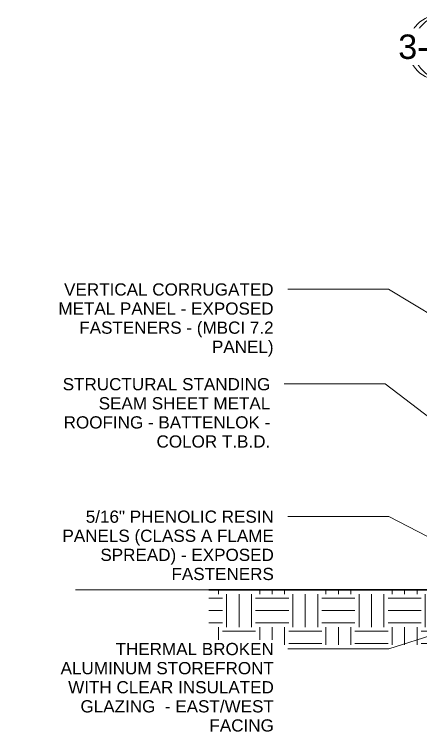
# Model space of a CAD drawing. Header units: inches. Extents: x 20273 to 40654, y -355 to 835.
# Drawn here: x 20273 to 20862, y -210 to 835 of the extents above; entities that cross this region are included whole.
import ezdxf

# ---------------------------------------------------------------- set-up
doc = ezdxf.new("R2010")
doc.units = ezdxf.units.IN
doc.header["$MEASUREMENT"] = 0
doc.linetypes.add('Grid Line 1_2_', pattern=[0.875, 0.5, -0.125, 0.125, -0.125])
for name, color, linetype, lineweight in [('A-ANNO-KEYN', 231, 'Continuous', 9), ('A-FLOR-LEVL', 51, 'Continuous', 9), ('C-TOPO', 7, 'Continuous', 13), ('S-GRID-IDEN', 1, 'Continuous', 9)]:
    doc.layers.add(name, color=color, linetype=linetype, lineweight=lineweight)
doc.styles.add('Arial_1', font='arial.ttf', dxfattribs={"height": 35.407186})
doc.styles.add('Arial_2', font='arial.ttf', dxfattribs={"height": 17.703593})

# ---------------------------------------------------------------- blocks, each defined once
blk = doc.blocks.new('Grid - Grid Head - Circle-14747-Elevation - West')
at = {"layer": 'S-GRID-IDEN'}
blk.add_circle((21143.8, 786.7), 48, dxfattribs=at)

msp = doc.modelspace()

# ---------------------------------------------------------------- hatches: boundary and pattern name
at = {"layer": 'C-TOPO', "lineweight": 9}
h = msp.add_hatch(dxfattribs=at)
h.set_pattern_fill('FP_10', color=8, style=0, pattern_type=2)
h.set_pattern_definition([(0, (22782.816, 0), (48, 48), [48, -48]), (0, (22782.816, 18), (48, 48), [48, -48]), (0, (22782.816, 36), (48, 48), [48, -48]), (90, (22788.816, 42), (-48, 48), [48, -48]), (90, (22806.816, 42), (-48, 48), [48, -48]), (90, (22824.816, 42), (-48, 48), [48, -48])])
h.paths.add_polyline_path([(22833.1, -79.7), (23034, -79.7), (23034, 0), (20555, 0), (20555, -79.7), (22724.1, -79.7)], flags=0)

# ---------------------------------------------------------------- linework, layer by layer
at = {"layer": 'A-ANNO-KEYN', "color": 153}
for p, q in [((20815.6, 436), (20669.4, 436)), ((21176, 217.3), (20815.6, 436)), ((20810.7, 298.7), (20664.5, 298.7)), ((20969, 177.7), (20810.7, 298.7)), ((20816, 106.5), (20669.8, 106.5)), ((20970.5, 26.5), (20816, 106.5)), ((21163.2, 24.6), (20816, -85.5)), ((20816, -85.5), (20669.8, -85.5))]:
    msp.add_line(p, q, dxfattribs=at)
at = {"layer": 'A-FLOR-LEVL', "linetype": 'Grid Line 1_2_'}
msp.add_line((20361.6, 0), (23817.9, 0), dxfattribs=at)
at = {"layer": 'C-TOPO', "lineweight": 35}
msp.add_line((21487.7, 0), (20555, 0), dxfattribs=at)
at = {"layer": 'C-TOPO'}
msp.add_line((21487.7, 0), (20555, 0), dxfattribs=at)

# ---------------------------------------------------------------- block references
at = {"layer": 'S-GRID-IDEN'}
msp.add_blockref('Grid - Grid Head - Circle-14747-Elevation - West', (-244.3, 0), dxfattribs=at)

# ---------------------------------------------------------------- texts
at = {"layer": 'A-ANNO-KEYN', "char_height": 17.704, "attachment_point": 3, "line_spacing_factor": 0.938532, "style": 'Arial_2', "bg_fill": 3, "box_fill_scale": 1.25, "bg_fill_color": 0, "bg_fill_transparency": 0}
for s, insert, width in [('VERTICAL CORRUGATED\\PMETAL PANEL - EXPOSED\\PFASTENERS - (MBCI 7.2\\PPANEL)', (20648.9, 444.6), 371.304), ('STRUCTURAL STANDING\\PSEAM SHEET METAL\\PROOFING - BATTENLOK -\\PCOLOR T.B.D.', (20644.1, 307.2), 357.48), ('5/16" PHENOLIC RESIN\\PPANELS (CLASS A FLAME\\PSPREAD) - EXPOSED\\PFASTENERS', (20649.3, 115.1), 359.208)]:
    msp.add_mtext(s, dxfattribs=dict(at, insert=insert, width=width))

# ---------------------------------------------------------------- next in the draw order: texts
at = {"layer": 'A-ANNO-KEYN', "insert": (20649.3, -76.9), "char_height": 17.704, "width": 367.2, "attachment_point": 3, "line_spacing_factor": 0.938532, "style": 'Arial_2', "bg_fill": 3, "box_fill_scale": 1.25, "bg_fill_color": 0, "bg_fill_transparency": 0}
msp.add_mtext('THERMAL BROKEN\\PALUMINUM STOREFRONT\\PWITH CLEAR INSULATED\\PGLAZING  - EAST/WEST\\PFACING', dxfattribs=at)
at = {"layer": 'S-GRID-IDEN', "insert": (20899.5, 805.5), "char_height": 35.41, "width": 85.104, "attachment_point": 2, "line_spacing_factor": 0.938532, "style": 'Arial_1', "bg_fill": 3, "box_fill_scale": 1.25, "bg_fill_color": 0, "bg_fill_transparency": 0}
msp.add_mtext('3-9', dxfattribs=at)

# ---------------------------------------------------------------- next in the draw order: block references
at = {"layer": 'S-GRID-IDEN'}
msp.add_blockref('Grid - Grid Head - Circle-14747-Elevation - West', (-252.3, 0), dxfattribs=at)

# ---------------------------------------------------------------- next in the draw order: texts
at = {"layer": 'S-GRID-IDEN', "insert": (20891.5, 805.5), "char_height": 35.41, "width": 147.312, "attachment_point": 2, "line_spacing_factor": 0.938532, "style": 'Arial_1', "bg_fill": 3, "box_fill_scale": 1.25, "bg_fill_color": 0, "bg_fill_transparency": 0}
msp.add_mtext('3-9.G', dxfattribs=at)

doc.saveas('drawing.dxf')
